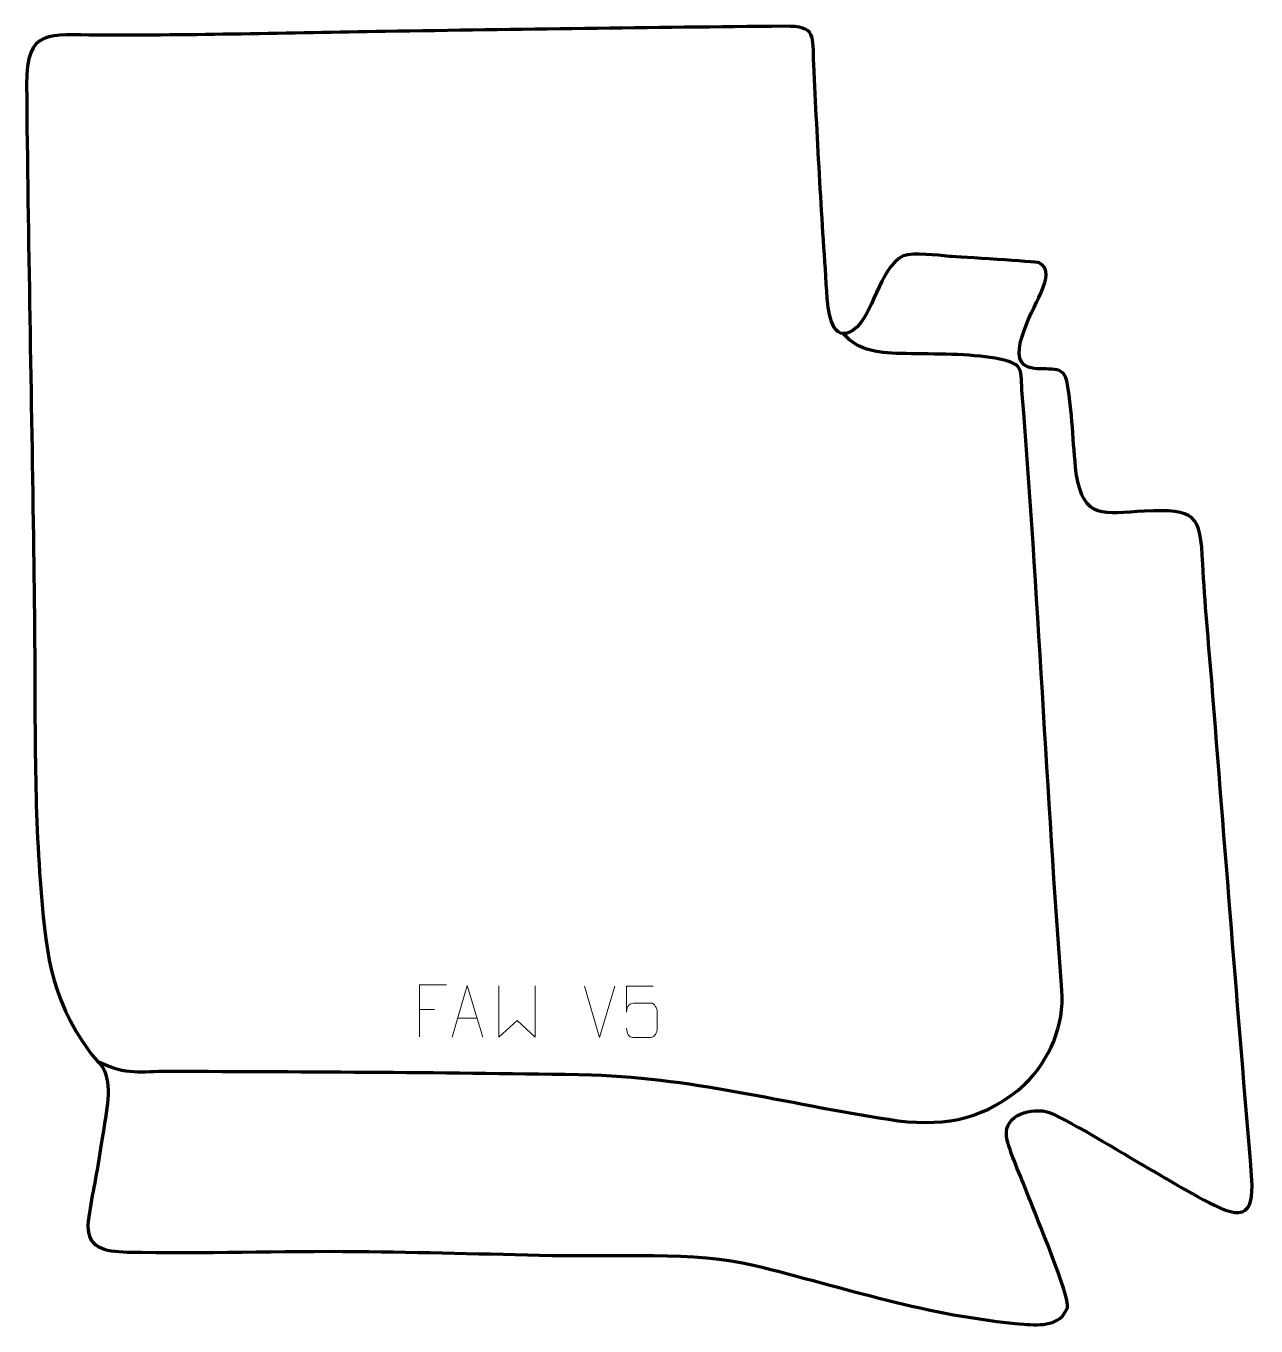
# Model space of a CAD drawing. Header units: millimetres. Extents: x 960 to 1556, y 23 to 653.
import ezdxf

# ---------------------------------------------------------------- set-up
doc = ezdxf.new("R2010")
doc.units = ezdxf.units.MM
doc.header["$MEASUREMENT"] = 0
doc.layers.add('layer 2', color=7, linetype='Continuous')
doc.layers.add('layer 3', color=7, linetype='Continuous')

msp = doc.modelspace()

# ---------------------------------------------------------------- linework, layer by layer
at = {"layer": 'layer 2', "color": 142, "lineweight": 158}
msp.add_open_spline([(995.4881, 150.5184), (1008.7052, 144.0712), (1015.1667, 146.1271), (1029.2641, 146.0857), (1029.2641, 146.0857), (1097.4246, 145.8631), (1165.8129, 145.5683), (1233.9557, 144.3545), (1233.9557, 144.3545), (1286.0127, 142.5812), (1331.9351, 129.3838), (1382.5734, 122.0524), (1382.5734, 122.0524), (1406.8445, 119.2499), (1425.2894, 123.231), (1443.9387, 139.7259), (1443.9387, 139.7259), (1455.9304, 151.8092), (1463.181, 168.2712), (1461.8648, 185.3347), (1461.8648, 185.3347), (1454.5361, 281.5189), (1450.3548, 377.946), (1442.6534, 474.2026), (1442.6534, 474.2026), (1441.7037, 486.0724), (1443.8531, 488.5613), (1431.7748, 491.1334), (1431.7748, 491.1334), (1420.1769, 493.6033), (1403.1463, 493.5565), (1388.841, 493.7686), (1388.841, 493.7686), (1375.8042, 493.9618), (1365.3216, 494.1013), (1357.5245, 501.865), (1357.5245, 501.865), (1356.9834, 502.4038), (1356.4433, 502.9443), (1355.902, 503.4834)], degree=3, knots=[0, 0, 0, 0, 0.09090909, 0.09090909, 0.09090909, 0.09090909, 0.18181818, 0.18181818, 0.18181818, 0.18181818, 0.27272727, 0.27272727, 0.27272727, 0.27272727, 0.36363636, 0.36363636, 0.36363636, 0.36363636, 0.45454545, 0.45454545, 0.45454545, 0.45454545, 0.54545455, 0.54545455, 0.54545455, 0.54545455, 0.63636364, 0.63636364, 0.63636364, 0.63636364, 0.72727273, 0.72727273, 0.72727273, 0.72727273, 0.81818182, 0.81818182, 0.81818182, 0.81818182, 1, 1, 1, 1], dxfattribs=at)
at = {"layer": 'layer 3', "color": 242, "lineweight": 158}
msp.add_open_spline([(1407.3384, 540.9376), (1412.5844, 540.5532), (1449.1434, 538.3697), (1450.8423, 537.8092), (1450.8423, 537.8092), (1456.13, 535.2951), (1454.0465, 529.1907), (1452.3754, 524.7508), (1452.3754, 524.7508), (1449.3401, 516.6869), (1433.6294, 491.5283), (1445.5514, 487.2646), (1445.5514, 487.2646), (1452.8078, 484.6695), (1462.4117, 489.4974), (1464.1953, 480.5999), (1464.1953, 480.5999), (1467.068, 465.0349), (1467.1133, 451.1118), (1468.782, 435.7499), (1468.782, 435.7499), (1472.6226, 412.6839), (1482.0476, 416.6448), (1501.8587, 417.4376), (1501.8587, 417.4376), (1526.4975, 418.4235), (1528.9628, 416.3576), (1530.1252, 391.8493), (1530.1252, 391.8493), (1530.9979, 373.449), (1532.9734, 353.8449), (1534.4306, 335.3579), (1534.4306, 335.3579), (1540.7414, 255.3884), (1547.159, 175.3199), (1553.7974, 95.3795), (1553.7974, 95.3795), (1555.9087, 69.9554), (1543.6006, 76.7463), (1527.5957, 85.3736), (1527.5957, 85.3736), (1518.9465, 90.0359), (1510.6205, 95.107), (1502.1128, 99.9968), (1502.1128, 99.9968), (1493.7363, 104.7952), (1460.5848, 125.3057), (1454.1497, 126.5372), (1454.1497, 126.5372), (1445.1001, 128.2691), (1432.4535, 124.1213), (1435.3531, 112.5685), (1435.3531, 112.5685), (1437.6411, 104.2984), (1442.6591, 93.3878), (1445.8656, 84.9057), (1445.8656, 84.9057), (1448.9203, 77.0145), (1465.8189, 36.6012), (1464.5179, 31.549), (1464.5179, 31.549), (1461.3657, 22.6027), (1451.5061, 22.8864), (1443.4287, 23.4577), (1443.4287, 23.4577), (1396.2001, 27.4872), (1357.6476, 41.0064), (1312.4465, 52.1119), (1312.4465, 52.1119), (1285.0303, 58.8479), (1243.954, 56.1719), (1214.7291, 56.826), (1214.7291, 56.826), (1183.221, 57.5311), (1151.7274, 58.4032), (1120.2112, 58.7359), (1120.2112, 58.7359), (1083.1254, 59.1026), (1046.2382, 57.5688), (1008.9645, 58.4553), (1008.9645, 58.4553), (998.1784, 58.7216), (988.5024, 60.2986), (990.0827, 73.422), (990.0827, 73.422), (991.5059, 84.4227), (994.1336, 95.3335), (995.7198, 106.5733), (995.7198, 106.5733), (998.1057, 123.4789), (1001.5769, 134.2794), (998.5129, 144.9042), (998.5129, 144.9042), (997.4361, 148.6381), (993.9847, 151.0821), (991.0578, 155.0851), (991.0578, 155.0851), (970.7264, 182.8911), (969.4549, 205.6602), (966.8163, 238.5693), (966.8163, 238.5693), (963.5357, 281.3516), (964.5604, 326.2605), (963.9901, 369.3424), (963.9901, 369.3424), (963.8642, 378.8572), (963.7382, 388.3719), (963.6123, 397.8867), (963.6123, 397.8867), (962.6029, 473.3316), (960.9151, 548.8186), (960.204, 624.2563), (960.204, 624.2563), (959.9457, 651.6516), (971.5759, 648.18), (994.6193, 648.0948), (994.6193, 648.0948), (1041.034, 647.923), (1087.4939, 649.2002), (1133.9046, 649.9222), (1133.9046, 649.9222), (1198.4172, 650.9164), (1262.929, 651.856), (1327.447, 652.4263), (1327.447, 652.4263), (1343.0347, 652.5625), (1341.0403, 648.0727), (1341.6733, 633.8313), (1341.6733, 633.8313), (1343.3873, 596.1993), (1345.5944, 558.1688), (1348.2038, 520.5871), (1348.2038, 520.5871), (1348.6523, 514.1267), (1350.5797, 498.2498), (1360.7548, 505.2012), (1360.7548, 505.2012), (1370.573, 511.9088), (1372.9889, 535.0496), (1384.9015, 541.1579), (1384.9015, 541.1579), (1390.5412, 542.9554), (1401.2171, 541.4489), (1407.3384, 540.9376)], degree=3, knots=[0, 0, 0, 0, 0.02702703, 0.02702703, 0.02702703, 0.02702703, 0.05405405, 0.05405405, 0.05405405, 0.05405405, 0.08108108, 0.08108108, 0.08108108, 0.08108108, 0.10810811, 0.10810811, 0.10810811, 0.10810811, 0.13513514, 0.13513514, 0.13513514, 0.13513514, 0.16216216, 0.16216216, 0.16216216, 0.16216216, 0.18918919, 0.18918919, 0.18918919, 0.18918919, 0.21621622, 0.21621622, 0.21621622, 0.21621622, 0.24324324, 0.24324324, 0.24324324, 0.24324324, 0.27027027, 0.27027027, 0.27027027, 0.27027027, 0.2972973, 0.2972973, 0.2972973, 0.2972973, 0.32432432, 0.32432432, 0.32432432, 0.32432432, 0.35135135, 0.35135135, 0.35135135, 0.35135135, 0.37837838, 0.37837838, 0.37837838, 0.37837838, 0.40540541, 0.40540541, 0.40540541, 0.40540541, 0.43243243, 0.43243243, 0.43243243, 0.43243243, 0.45945946, 0.45945946, 0.45945946, 0.45945946, 0.48648649, 0.48648649, 0.48648649, 0.48648649, 0.51351351, 0.51351351, 0.51351351, 0.51351351, 0.54054054, 0.54054054, 0.54054054, 0.54054054, 0.56756757, 0.56756757, 0.56756757, 0.56756757, 0.59459459, 0.59459459, 0.59459459, 0.59459459, 0.62162162, 0.62162162, 0.62162162, 0.62162162, 0.64864865, 0.64864865, 0.64864865, 0.64864865, 0.67567568, 0.67567568, 0.67567568, 0.67567568, 0.7027027, 0.7027027, 0.7027027, 0.7027027, 0.72972973, 0.72972973, 0.72972973, 0.72972973, 0.75675676, 0.75675676, 0.75675676, 0.75675676, 0.78378378, 0.78378378, 0.78378378, 0.78378378, 0.81081081, 0.81081081, 0.81081081, 0.81081081, 0.83783784, 0.83783784, 0.83783784, 0.83783784, 0.86486486, 0.86486486, 0.86486486, 0.86486486, 0.89189189, 0.89189189, 0.89189189, 0.89189189, 0.91891892, 0.91891892, 0.91891892, 0.91891892, 0.94594595, 0.94594595, 0.94594595, 0.94594595, 1, 1, 1, 1], dxfattribs=at)
at = {"layer": 'layer 3', "color": 250, "lineweight": 9}
for points, knots in [([(1163.6515, 187.9758), (1163.6515, 187.9758), (1150.5923, 187.9758), (1150.5923, 187.9758), (1150.5923, 187.9758), (1150.5923, 187.9758), (1150.5923, 162.6631), (1150.5923, 162.6631)], [0, 0, 0, 0, 0.33333333, 0.33333333, 0.33333333, 0.33333333, 1, 1, 1, 1]), ([(1166.3715, 162.5739), (1166.3715, 162.5739), (1173.7425, 187.5274), (1173.7425, 187.5274), (1173.7425, 187.5274), (1173.7425, 187.5274), (1181.3124, 162.5739), (1181.3124, 162.5739)], [0, 0, 0, 0, 0.33333333, 0.33333333, 0.33333333, 0.33333333, 1, 1, 1, 1]), ([(1189.0263, 187.5225), (1189.0263, 187.5225), (1189.0263, 162.5645), (1189.0263, 162.5645), (1189.0263, 162.5645), (1189.0263, 162.5645), (1197.869, 170.6292), (1197.869, 170.6292), (1197.869, 170.6292), (1197.869, 170.6292), (1206.7114, 162.5651), (1206.7114, 162.5651), (1206.7114, 162.5651), (1206.7114, 162.5651), (1206.7114, 187.5225), (1206.7114, 187.5225)], [0, 0, 0, 0, 0.2, 0.2, 0.2, 0.2, 0.4, 0.4, 0.4, 0.4, 0.6, 0.6, 0.6, 0.6, 1, 1, 1, 1]), ([(1263.7719, 187.3168), (1263.7719, 187.3168), (1250.9202, 187.3168), (1250.9202, 187.3168), (1250.9202, 187.3168), (1250.9205, 183.0862), (1250.9205, 178.8553), (1250.9202, 174.6241), (1250.9202, 174.6241), (1250.9199, 177.9342), (1252.5509, 179.006), (1255.3629, 179.0665), (1255.3629, 179.0665), (1257.8025, 179.0668), (1260.242, 179.0668), (1262.6812, 179.0665), (1262.6812, 179.0665), (1264.331, 179.0733), (1265.8059, 176.6928), (1265.8344, 174.6241), (1265.8344, 174.6241), (1265.8341, 172.0368), (1265.8341, 169.4492), (1265.8344, 166.8615), (1265.8344, 166.8615), (1265.8806, 164.9021), (1264.3812, 162.4658), (1262.7553, 162.4073), (1262.7553, 162.4073), (1260.7988, 162.4076), (1255.9038, 162.4076), (1253.9468, 162.4073), (1253.9468, 162.4073), (1252.1013, 162.3985), (1250.9942, 164.3633), (1250.9734, 166.9144)], [0, 0, 0, 0, 0.1, 0.1, 0.1, 0.1, 0.2, 0.2, 0.2, 0.2, 0.3, 0.3, 0.3, 0.3, 0.4, 0.4, 0.4, 0.4, 0.5, 0.5, 0.5, 0.5, 0.6, 0.6, 0.6, 0.6, 0.7, 0.7, 0.7, 0.7, 0.8, 0.8, 0.8, 0.8, 1, 1, 1, 1])]:
    msp.add_open_spline(points, degree=3, knots=knots, dxfattribs=at)
for points in [[(1237.8554, 162.3565), (1237.8554, 162.3565), (1230.5336, 187.3101), (1230.5336, 187.3101)], [(1245.1773, 187.3101), (1245.1773, 187.3101), (1237.8555, 162.3565), (1237.8555, 162.3565)], [(1150.5923, 175.9252), (1150.5923, 175.9252), (1157.8636, 175.9252), (1157.8636, 175.9252)], [(1169.0941, 171.8233), (1169.0941, 171.8233), (1178.5898, 171.8233), (1178.5898, 171.8233)]]:
    msp.add_open_spline(points, degree=3, dxfattribs=at)

doc.saveas('drawing.dxf')
